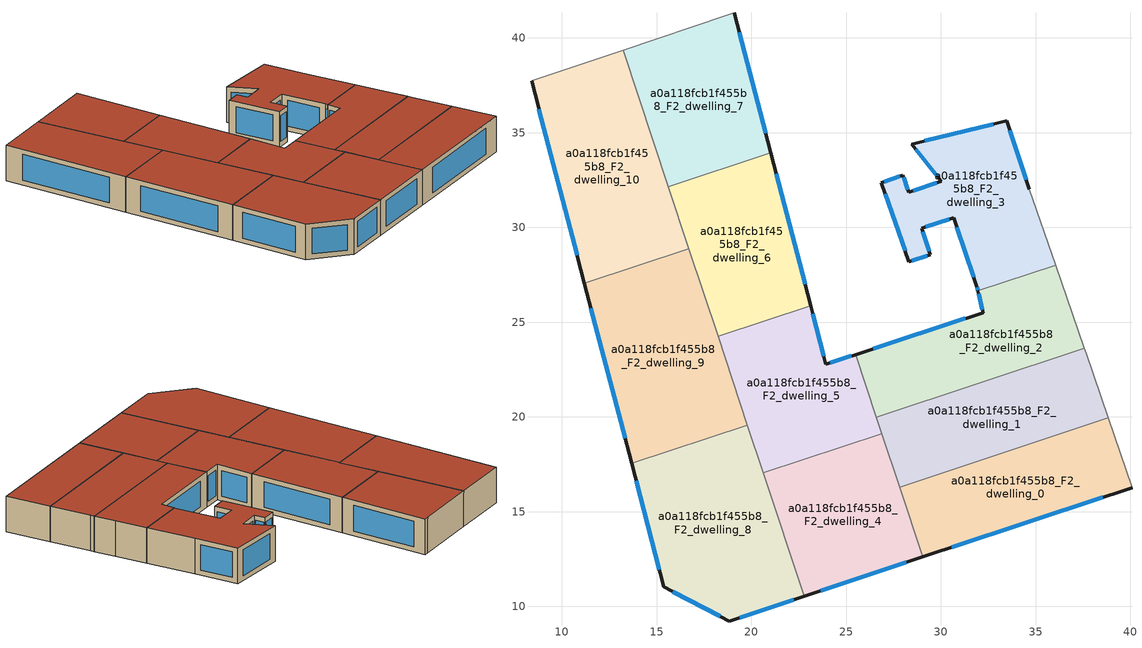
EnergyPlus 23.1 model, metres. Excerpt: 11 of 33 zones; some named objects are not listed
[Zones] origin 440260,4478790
a0a118fcb1f455b8_F2_dwelling_0
 floor to a0a118fcb1f455b8_F1_dwelling_0 (EU_floor_Construction): 38.83,19.95 40.09,16.27 29.04,12.61 27.82,16.3 z6
 wall outside (EU_wall_Construction): 29.04,12.61 40.09,16.27 z6:9
 wall to a0a118fcb1f455b8_F2_dwelling_1 (EU_wall_Construction): 38.83,19.95 27.82,16.3 z6:9
 wall adiabatic (EU_wall_Construction): 40.09,16.27 38.83,19.95 z6:9
 wall to a0a118fcb1f455b8_F2_dwelling_4 (EU_wall_Construction): 27.82,16.3 29.04,12.61 z6:9
 window (EU_Window_Construction): 30.57,13.12 38.55,15.76 z6.42:8.58
 roof outside (EU_roof_Construction): 40.09,16.27 38.83,19.95 27.82,16.3 29.04,12.61 z9
a0a118fcb1f455b8_F2_dwelling_1
 floor to a0a118fcb1f455b8_F1_dwelling_1 (EU_floor_Construction): 37.67,23.36 38.83,19.95 27.82,16.3 26.59,19.99 37.57,23.63 z6
 wall to a0a118fcb1f455b8_F2_dwelling_2 (EU_wall_Construction): 37.57,23.63 26.59,19.99 z6:9
 wall adiabatic (EU_wall_Construction): 38.83,19.95 37.67,23.36 37.57,23.63 z6:9
 wall to a0a118fcb1f455b8_F2_dwelling_5 (EU_wall_Construction): 26.59,19.99 26.88,19.11 z6:9
 wall to a0a118fcb1f455b8_F2_dwelling_4 (EU_wall_Construction): 26.88,19.11 27.82,16.3 z6:9
 roof outside (EU_roof_Construction): 38.83,19.95 37.67,23.36 37.57,23.63 26.59,19.99 27.82,16.3 z9
a0a118fcb1f455b8_F2_dwelling_10
 floor to a0a118fcb1f455b8_F1_dwelling_10 (EU_floor_Construction): 13.23,39.36 16.7,28.89 11.18,27.06 8.39,37.73 z6
 wall outside (EU_wall_Construction): 8.39,37.73 11.18,27.06 z6:9
 wall to a0a118fcb1f455b8_F2_dwelling_9 (EU_wall_Construction): 11.18,27.06 16.7,28.89 z6:9
 wall adiabatic (EU_wall_Construction): 13.23,39.36 8.39,37.73 z6:9
 wall to a0a118fcb1f455b8_F2_dwelling_7 (EU_wall_Construction): 15.62,32.15 13.23,39.36 z6:9
 wall to a0a118fcb1f455b8_F2_dwelling_6 (EU_wall_Construction): 16.7,28.89 15.62,32.15 z6:9
 window (EU_Window_Construction): 8.78,36.25 10.8,28.54 z6.42:8.58
 roof outside (EU_roof_Construction): 16.7,28.89 13.23,39.36 8.39,37.73 11.18,27.06 z9
a0a118fcb1f455b8_F2_dwelling_2
 floor to a0a118fcb1f455b8_F1_dwelling_2 (EU_floor_Construction): 36.06,28 36.96,25.38 37.57,23.63 26.59,19.99 25.5,23.29 32.22,25.5 31.95,26.64 z6
 wall outside (EU_wall_Construction): 31.95,26.64 32.22,25.5 25.5,23.29 z6:9
 wall adiabatic (EU_wall_Construction): 37.57,23.63 36.96,25.38 36.06,28 z6:9
 wall to a0a118fcb1f455b8_F2_dwelling_3 (EU_wall_Construction): 36.06,28 31.95,26.64 z6:9
 wall to a0a118fcb1f455b8_F2_dwelling_5 (EU_wall_Construction): 25.5,23.29 26.59,19.99 z6:9
 window (EU_Window_Construction): 31.29,25.2 26.43,23.6 / 31.99,26.49 32.19,25.66 z6.42:8.58
 roof outside (EU_roof_Construction): 37.57,23.63 36.96,25.38 36.06,28 31.95,26.64 32.22,25.5 25.5,23.29 26.59,19.99 z9
a0a118fcb1f455b8_F2_dwelling_3
 floor to a0a118fcb1f455b8_F1_dwelling_3 (EU_floor_Construction): 33.47,35.62 34.67,32.01 36.06,28 31.95,26.64 31.9,26.86 30.68,30.51 28.98,29.96 29.44,28.55 28.31,28.18 26.86,32.36 28,32.76 28.3,31.85 30.02,32.44 28.46,34.39 z6
 wall outside (EU_wall_Construction): 34.67,32.01 33.47,35.62 28.46,34.39 30.02,32.44 28.3,31.85 28,32.76 26.86,32.36 28.31,28.18 29.44,28.55 28.98,29.96 30.68,30.51 31.9,26.86 31.95,26.64 z6:9
 wall adiabatic (EU_wall_Construction): 36.06,28 34.67,32.01 z6:9
 window (EU_Window_Construction): 29.38,28.74 29.04,29.76 / 28.47,28.23 29.28,28.5 / 27.06,31.78 28.11,28.76 / 27.84,32.71 27.02,32.42 / 28.26,31.98 28.04,32.64 / 29.78,32.36 28.54,31.93 / 28.68,34.12 29.81,32.71 / 32.77,35.45 29.16,34.56 / 34.51,32.51 33.63,35.12 / 31.91,26.83 31.95,26.68 / 30.85,30.01 31.73,27.37 / 29.21,30.04 30.44,30.44 z6.42:8.58
 roof outside (EU_roof_Construction): 36.06,28 34.67,32.01 33.47,35.62 28.46,34.39 30.02,32.44 28.3,31.85 28,32.76 26.86,32.36 28.31,28.18 29.44,28.55 28.98,29.96 30.68,30.51 31.9,26.86 31.95,26.64 z9
a0a118fcb1f455b8_F2_dwelling_4
 floor to a0a118fcb1f455b8_F1_dwelling_4 (EU_floor_Construction): 26.88,19.11 29.04,12.61 22.78,10.54 20.63,17.04 z6
 wall outside (EU_wall_Construction): 22.78,10.54 29.04,12.61 z6:9
 wall to a0a118fcb1f455b8_F2_dwelling_5 (EU_wall_Construction): 26.88,19.11 20.63,17.04 z6:9
 wall to a0a118fcb1f455b8_F2_dwelling_8 (EU_wall_Construction): 20.63,17.04 22.78,10.54 z6:9
 window (EU_Window_Construction): 23.65,10.83 28.17,12.32 z6.42:8.58
 roof outside (EU_roof_Construction): 29.04,12.61 26.88,19.11 20.63,17.04 22.78,10.54 z9
a0a118fcb1f455b8_F2_dwelling_5
 floor to a0a118fcb1f455b8_F1_dwelling_5 (EU_floor_Construction): 25.5,23.29 26.88,19.11 20.63,17.04 18.24,24.25 23.13,25.87 23.93,22.77 z6
 wall outside (EU_wall_Construction): 25.5,23.29 23.93,22.77 23.13,25.87 z6:9
 wall to a0a118fcb1f455b8_F2_dwelling_6 (EU_wall_Construction): 23.13,25.87 18.24,24.25 z6:9
 wall to a0a118fcb1f455b8_F2_dwelling_9 (EU_wall_Construction): 18.24,24.25 19.79,19.57 z6:9
 wall to a0a118fcb1f455b8_F2_dwelling_8 (EU_wall_Construction): 19.79,19.57 20.63,17.04 z6:9
 window (EU_Window_Construction): 23.82,23.2 23.24,25.44 / 25.28,23.22 24.15,22.85 z6.42:8.58
 roof outside (EU_roof_Construction): 26.88,19.11 25.5,23.29 23.93,22.77 23.13,25.87 18.24,24.25 20.63,17.04 z9
a0a118fcb1f455b8_F2_dwelling_6
 floor to a0a118fcb1f455b8_F1_dwelling_6 (EU_floor_Construction): 21.02,33.94 23.13,25.87 18.24,24.25 15.62,32.15 z6
 wall outside (EU_wall_Construction): 23.13,25.87 21.02,33.94 z6:9
 wall to a0a118fcb1f455b8_F2_dwelling_7 (EU_wall_Construction): 21.02,33.94 15.62,32.15 z6:9
 wall to a0a118fcb1f455b8_F2_dwelling_9 (EU_wall_Construction): 16.7,28.89 18.24,24.25 z6:9
 window (EU_Window_Construction): 22.83,26.99 21.31,32.82 z6.42:8.58
 roof outside (EU_roof_Construction): 23.13,25.87 21.02,33.94 15.62,32.15 18.24,24.25 z9
a0a118fcb1f455b8_F2_dwelling_7
 floor to a0a118fcb1f455b8_F1_dwelling_7 (EU_floor_Construction): 19.1,41.32 21.02,33.94 15.62,32.15 13.23,39.36 18.69,41.19 z6
 wall outside (EU_wall_Construction): 21.02,33.94 19.1,41.32 z6:9
 wall adiabatic (EU_wall_Construction): 19.1,41.32 18.69,41.19 13.23,39.36 z6:9
 window (EU_Window_Construction): 20.75,34.96 19.36,40.29 z6.42:8.58
 roof outside (EU_roof_Construction): 21.02,33.94 19.1,41.32 18.69,41.19 13.23,39.36 15.62,32.15 z9
a0a118fcb1f455b8_F2_dwelling_8
 floor to a0a118fcb1f455b8_F1_dwelling_8 (EU_floor_Construction): 19.79,19.57 22.78,10.54 18.82,9.23 15.38,11.03 13.67,17.54 z6
 wall outside (EU_wall_Construction): 13.67,17.54 15.38,11.03 18.82,9.23 22.78,10.54 z6:9
 wall to a0a118fcb1f455b8_F2_dwelling_9 (EU_wall_Construction): 19.79,19.57 13.67,17.54 z6:9
 window (EU_Window_Construction): 19.37,9.41 22.23,10.36 / 15.86,10.78 18.34,9.48 / 13.91,16.64 15.14,11.93 z6.42:8.58
 roof outside (EU_roof_Construction): 22.78,10.54 19.79,19.57 13.67,17.54 15.38,11.03 18.82,9.23 z9
a0a118fcb1f455b8_F2_dwelling_9
 floor to a0a118fcb1f455b8_F1_dwelling_9 (EU_floor_Construction): 16.7,28.89 19.79,19.57 13.67,17.54 11.18,27.06 z6
 wall outside (EU_wall_Construction): 11.18,27.06 13.67,17.54 z6:9
 window (EU_Window_Construction): 11.53,25.74 13.33,18.86 z6.42:8.58
 roof outside (EU_roof_Construction): 19.79,19.57 16.7,28.89 11.18,27.06 13.67,17.54 z9
[Building]
EU S2 Campaign: North Axis=0; Terrain=City; Solar Distribution=FullExterior
[Site:Location]
Madrid: Latitude=40.5; Longitude=-3.5; Time Zone=1; Elevation=609
[SizingPeriod:WeatherFileDays]
AnnualSizingPeriod: Begin Month=1; Begin Day of Month=1; End Month=12; End Day of Month=31; Day of Week for Start Day=Monday; Use Weather File Daylight Saving Period=No; Use Weather File Rain and Snow Indicators=No
[MATERIAL]
EU_InternalMass_Material: Roughness=MediumRough; Thickness=0.1; Conductivity=1; Density=1800; Specific Heat=900; Thermal Absorptance=0.9; Solar Absorptance=0.7; Visible Absorptance=0.7
[MATERIAL:NOMASS] Roughness=MediumRough; Thermal Absorptance=0.9; Solar Absorptance=0.7; Visible Absorptance=0.7
Name | Thermal Resistance
EU_wall_NoMass | 1.60022
EU_roof_NoMass | 1.57597
EU_floor_NoMass | 0.470652
[WINDOWMATERIAL:SIMPLEGLAZINGSYSTEM]
EU_Window_SimpleGlazing: UFactor=3.28802; Solar Heat Gain Coefficient=0.85; Visible Transmittance=0.85
[CONSTRUCTION]
EU_wall_Construction: EU_wall_NoMass
EU_roof_Construction: EU_roof_NoMass
EU_floor_Construction: EU_floor_NoMass
EU_Window_Construction: EU_Window_SimpleGlazing
EU_InternalMass_Construction: EU_InternalMass_Material
[ZONE] Type=1; Multiplier=1; Ceiling Height=autocalculate; Floor Area=autocalculate; Part of Total Floor Area=Yes
Name | Volume
a0a118fcb1f455b8_F2_dwelling_0 | 135.339
a0a118fcb1f455b8_F2_dwelling_1 | 135.35
a0a118fcb1f455b8_F2_dwelling_10 | 180.489
a0a118fcb1f455b8_F2_dwelling_2 | 135.334
a0a118fcb1f455b8_F2_dwelling_3 | 135.348
a0a118fcb1f455b8_F2_dwelling_4 | 135.356
a0a118fcb1f455b8_F2_dwelling_5 | 135.352
a0a118fcb1f455b8_F2_dwelling_6 | 135.367
a0a118fcb1f455b8_F2_dwelling_7 | 135.364
a0a118fcb1f455b8_F2_dwelling_8 | 180.465
a0a118fcb1f455b8_F2_dwelling_9 | 180.479
[INTERNALMASS] Construction=EU_InternalMass_Construction
Name | Zone or ZoneList | Surface Area
a0a118fcb1f455b8_F2_dwelling_0_EU_InternalMass | a0a118fcb1f455b8_F2_dwelling_0 | 45.1129
a0a118fcb1f455b8_F2_dwelling_1_EU_InternalMass | a0a118fcb1f455b8_F2_dwelling_1 | 45.1166
a0a118fcb1f455b8_F2_dwelling_2_EU_InternalMass | a0a118fcb1f455b8_F2_dwelling_2 | 45.1113
a0a118fcb1f455b8_F2_dwelling_3_EU_InternalMass | a0a118fcb1f455b8_F2_dwelling_3 | 45.1158
a0a118fcb1f455b8_F2_dwelling_4_EU_InternalMass | a0a118fcb1f455b8_F2_dwelling_4 | 45.1185
a0a118fcb1f455b8_F2_dwelling_5_EU_InternalMass | a0a118fcb1f455b8_F2_dwelling_5 | 45.1174
a0a118fcb1f455b8_F2_dwelling_6_EU_InternalMass | a0a118fcb1f455b8_F2_dwelling_6 | 45.1223
a0a118fcb1f455b8_F2_dwelling_7_EU_InternalMass | a0a118fcb1f455b8_F2_dwelling_7 | 45.1211
a0a118fcb1f455b8_F2_dwelling_8_EU_InternalMass | a0a118fcb1f455b8_F2_dwelling_8 | 60.1548
a0a118fcb1f455b8_F2_dwelling_9_EU_InternalMass | a0a118fcb1f455b8_F2_dwelling_9 | 60.1596
a0a118fcb1f455b8_F2_dwelling_10_EU_InternalMass | a0a118fcb1f455b8_F2_dwelling_10 | 60.163
[OTHEREQUIPMENT] Fuel Type=Electricity; Design Level Calculation Method=Watts/Area; Power per Zone Floor Area=1; Fraction Latent=0; Fraction Radiant=0; Fraction Lost=0; Carbon Dioxide Generation Rate=0; EndUse Subcategory=EU_Step8_InternalGains
Name | Zone or ZoneList or Space or SpaceList | Schedule
EU_Step8_InternalGain_a0a118fcb1f455b8_F2_dwelling_0_f000 | a0a118fcb1f455b8_F2_dwelling_0 | EU_Step8_GainSchedule_a0a118fcb1f455b8_F2_dwelling_0_f000
EU_Step8_InternalGain_a0a118fcb1f455b8_F2_dwelling_1_f000 | a0a118fcb1f455b8_F2_dwelling_1 | EU_Step8_GainSchedule_a0a118fcb1f455b8_F2_dwelling_1_f000
EU_Step8_InternalGain_a0a118fcb1f455b8_F2_dwelling_2_f000 | a0a118fcb1f455b8_F2_dwelling_2 | EU_Step8_GainSchedule_a0a118fcb1f455b8_F2_dwelling_2_f000
EU_Step8_InternalGain_a0a118fcb1f455b8_F2_dwelling_3_f000 | a0a118fcb1f455b8_F2_dwelling_3 | EU_Step8_GainSchedule_a0a118fcb1f455b8_F2_dwelling_3_f000
EU_Step8_InternalGain_a0a118fcb1f455b8_F2_dwelling_4_f000 | a0a118fcb1f455b8_F2_dwelling_4 | EU_Step8_GainSchedule_a0a118fcb1f455b8_F2_dwelling_4_f000
EU_Step8_InternalGain_a0a118fcb1f455b8_F2_dwelling_5_f000 | a0a118fcb1f455b8_F2_dwelling_5 | EU_Step8_GainSchedule_a0a118fcb1f455b8_F2_dwelling_5_f000
EU_Step8_InternalGain_a0a118fcb1f455b8_F2_dwelling_6_f000 | a0a118fcb1f455b8_F2_dwelling_6 | EU_Step8_GainSchedule_a0a118fcb1f455b8_F2_dwelling_6_f000
EU_Step8_InternalGain_a0a118fcb1f455b8_F2_dwelling_7_f000 | a0a118fcb1f455b8_F2_dwelling_7 | EU_Step8_GainSchedule_a0a118fcb1f455b8_F2_dwelling_7_f000
EU_Step8_InternalGain_a0a118fcb1f455b8_F2_dwelling_8_f000 | a0a118fcb1f455b8_F2_dwelling_8 | EU_Step8_GainSchedule_a0a118fcb1f455b8_F2_dwelling_8_f000
EU_Step8_InternalGain_a0a118fcb1f455b8_F2_dwelling_9_f000 | a0a118fcb1f455b8_F2_dwelling_9 | EU_Step8_GainSchedule_a0a118fcb1f455b8_F2_dwelling_9_f000
EU_Step8_InternalGain_a0a118fcb1f455b8_F2_dwelling_10_f000 | a0a118fcb1f455b8_F2_dwelling_10 | EU_Step8_GainSchedule_a0a118fcb1f455b8_F2_dwelling_10_f000
[ZONEVENTILATION:DESIGNFLOWRATE] Schedule=EU_AlwaysOn; Design Flow Rate Calculation Method=AirChanges/Hour; Air Changes per Hour=0.480704; Ventilation Type=Natural; Fan Pressure Rise=0; Fan Total Efficiency=1; Constant Term Coefficient=1; Temperature Term Coefficient=0; Velocity Term Coefficient=0; Velocity Squared Term Coefficient=0; Minimum Indoor Temperature=-100; Maximum Indoor Temperature=100; Delta Temperature=-100; Minimum Outdoor Temperature=-100; Maximum Outdoor Temperature=100; Maximum Wind Speed=40
Name | Zone or ZoneList or Space or SpaceList
EU_ConstantAir_a0a118fcb1f455b8_F2_dwelling_0 | a0a118fcb1f455b8_F2_dwelling_0
EU_ConstantAir_a0a118fcb1f455b8_F2_dwelling_1 | a0a118fcb1f455b8_F2_dwelling_1
EU_ConstantAir_a0a118fcb1f455b8_F2_dwelling_2 | a0a118fcb1f455b8_F2_dwelling_2
EU_ConstantAir_a0a118fcb1f455b8_F2_dwelling_3 | a0a118fcb1f455b8_F2_dwelling_3
EU_ConstantAir_a0a118fcb1f455b8_F2_dwelling_4 | a0a118fcb1f455b8_F2_dwelling_4
EU_ConstantAir_a0a118fcb1f455b8_F2_dwelling_5 | a0a118fcb1f455b8_F2_dwelling_5
EU_ConstantAir_a0a118fcb1f455b8_F2_dwelling_6 | a0a118fcb1f455b8_F2_dwelling_6
EU_ConstantAir_a0a118fcb1f455b8_F2_dwelling_7 | a0a118fcb1f455b8_F2_dwelling_7
EU_ConstantAir_a0a118fcb1f455b8_F2_dwelling_8 | a0a118fcb1f455b8_F2_dwelling_8
EU_ConstantAir_a0a118fcb1f455b8_F2_dwelling_9 | a0a118fcb1f455b8_F2_dwelling_9
EU_ConstantAir_a0a118fcb1f455b8_F2_dwelling_10 | a0a118fcb1f455b8_F2_dwelling_10
[HVACTEMPLATE:ZONE:IDEALLOADSAIRSYSTEM] System Availability Schedule=EU_AlwaysOn; Maximum Heating Supply Air Temperature=50; Minimum Cooling Supply Air Temperature=13; Maximum Heating Supply Air Humidity Ratio=0.0156; Minimum Cooling Supply Air Humidity Ratio=0.0077; Heating Limit=NoLimit; Cooling Limit=NoLimit; Heating Availability Schedule=EU_AlwaysOn; Cooling Availability Schedule=EU_CoolingOff; Dehumidification Control Type=ConstantSensibleHeatRatio; Cooling Sensible Heat Ratio=0.7; Dehumidification Setpoint=60; Humidification Control Type=None; Humidification Setpoint=30; Outdoor Air Method=None; Outdoor Air Flow Rate per Person=0.00944; Outdoor Air Flow Rate per Zone Floor Area=0; Outdoor Air Flow Rate per Zone=0; Demand Controlled Ventilation Type=None; Outdoor Air Economizer Type=NoEconomizer; Heat Recovery Type=None; Sensible Heat Recovery Effectiveness=0.7; Latent Heat Recovery Effectiveness=0.65
Name | Template Thermostat
a0a118fcb1f455b8_F2_dwelling_0 | EU_HeatOnly_a0a118fcb1f455b8_F2_dwelling_0
a0a118fcb1f455b8_F2_dwelling_1 | EU_HeatOnly_a0a118fcb1f455b8_F2_dwelling_1
a0a118fcb1f455b8_F2_dwelling_2 | EU_HeatOnly_a0a118fcb1f455b8_F2_dwelling_2
a0a118fcb1f455b8_F2_dwelling_3 | EU_HeatOnly_a0a118fcb1f455b8_F2_dwelling_3
a0a118fcb1f455b8_F2_dwelling_4 | EU_HeatOnly_a0a118fcb1f455b8_F2_dwelling_4
a0a118fcb1f455b8_F2_dwelling_5 | EU_HeatOnly_a0a118fcb1f455b8_F2_dwelling_5
a0a118fcb1f455b8_F2_dwelling_6 | EU_HeatOnly_a0a118fcb1f455b8_F2_dwelling_6
a0a118fcb1f455b8_F2_dwelling_7 | EU_HeatOnly_a0a118fcb1f455b8_F2_dwelling_7
a0a118fcb1f455b8_F2_dwelling_8 | EU_HeatOnly_a0a118fcb1f455b8_F2_dwelling_8
a0a118fcb1f455b8_F2_dwelling_9 | EU_HeatOnly_a0a118fcb1f455b8_F2_dwelling_9
a0a118fcb1f455b8_F2_dwelling_10 | EU_HeatOnly_a0a118fcb1f455b8_F2_dwelling_10
[SIZING:ZONE] Zone Cooling Design Supply Air Temperature Input Method=SupplyAirTemperature; Zone Cooling Design Supply Air Temperature=13; Zone Heating Design Supply Air Temperature Input Method=SupplyAirTemperature; Zone Heating Design Supply Air Temperature=50; Zone Cooling Design Supply Air Humidity Ratio=0.008; Zone Heating Design Supply Air Humidity Ratio=0.008; Cooling Design Air Flow Method=DesignDay; Cooling Design Air Flow Rate=0; Cooling Minimum Air Flow per Zone Floor Area=0.000762; Cooling Minimum Air Flow=0; Cooling Minimum Air Flow Fraction=0.2; Heating Design Air Flow Method=DesignDay; Heating Design Air Flow Rate=0; Heating Maximum Air Flow per Zone Floor Area=0.002032; Heating Maximum Air Flow=0.141576; Heating Maximum Air Flow Fraction=0.3; Account for Dedicated Outdoor Air System=No; Dedicated Outdoor Air System Control Strategy=NeutralSupplyAir; Dedicated Outdoor Air Low Setpoint Temperature for Design=autosize; Dedicated Outdoor Air High Setpoint Temperature for Design=autosize; Zone Load Sizing Method=Sensible Load Only No Latent Load; Zone Latent Cooling Design Supply Air Humidity Ratio Input Method=HumidityRatioDifference; Zone Cooling Design Supply Air Humidity Ratio Difference=0.005; Zone Latent Heating Design Supply Air Humidity Ratio Input Method=HumidityRatioDifference; Zone Humidification Design Supply Air Humidity Ratio Difference=0.005
a0a118fcb1f455b8_F2_dwelling_0; a0a118fcb1f455b8_F2_dwelling_1; a0a118fcb1f455b8_F2_dwelling_2; a0a118fcb1f455b8_F2_dwelling_3; a0a118fcb1f455b8_F2_dwelling_4; a0a118fcb1f455b8_F2_dwelling_5; a0a118fcb1f455b8_F2_dwelling_6; a0a118fcb1f455b8_F2_dwelling_7; a0a118fcb1f455b8_F2_dwelling_8; a0a118fcb1f455b8_F2_dwelling_9; a0a118fcb1f455b8_F2_dwelling_10
[SCHEDULE:CONSTANT]
Name | Hourly Value
EU_AlwaysOn | 1
EU_CoolingOff | 0
[SCHEDULE:FILE] Column Number=1; Rows to Skip at Top=0; Number of Hours of Data=8760; Column Separator=Comma; Interpolate to Timestep=No; Minutes per Item=60; Adjust Schedule for Daylight Savings=Yes
Name | File
EU_Step8_GainSchedule_a0a118fcb1f455b8_F2_dwelling_0_f000 | ../../schedules/a0a118fcb1f455b8/a0a118fcb1f455b8_F2_dwelling_0_f000_gain.csv
EU_Step8_GainSchedule_a0a118fcb1f455b8_F2_dwelling_1_f000 | ../../schedules/a0a118fcb1f455b8/a0a118fcb1f455b8_F2_dwelling_1_f000_gain.csv
EU_Step8_GainSchedule_a0a118fcb1f455b8_F2_dwelling_2_f000 | ../../schedules/a0a118fcb1f455b8/a0a118fcb1f455b8_F2_dwelling_2_f000_gain.csv
EU_Step8_GainSchedule_a0a118fcb1f455b8_F2_dwelling_3_f000 | ../../schedules/a0a118fcb1f455b8/a0a118fcb1f455b8_F2_dwelling_3_f000_gain.csv
EU_Step8_GainSchedule_a0a118fcb1f455b8_F2_dwelling_4_f000 | ../../schedules/a0a118fcb1f455b8/a0a118fcb1f455b8_F2_dwelling_4_f000_gain.csv
EU_Step8_GainSchedule_a0a118fcb1f455b8_F2_dwelling_5_f000 | ../../schedules/a0a118fcb1f455b8/a0a118fcb1f455b8_F2_dwelling_5_f000_gain.csv
EU_Step8_GainSchedule_a0a118fcb1f455b8_F2_dwelling_6_f000 | ../../schedules/a0a118fcb1f455b8/a0a118fcb1f455b8_F2_dwelling_6_f000_gain.csv
EU_Step8_GainSchedule_a0a118fcb1f455b8_F2_dwelling_7_f000 | ../../schedules/a0a118fcb1f455b8/a0a118fcb1f455b8_F2_dwelling_7_f000_gain.csv
EU_Step8_GainSchedule_a0a118fcb1f455b8_F2_dwelling_8_f000 | ../../schedules/a0a118fcb1f455b8/a0a118fcb1f455b8_F2_dwelling_8_f000_gain.csv
EU_Step8_GainSchedule_a0a118fcb1f455b8_F2_dwelling_9_f000 | ../../schedules/a0a118fcb1f455b8/a0a118fcb1f455b8_F2_dwelling_9_f000_gain.csv
EU_Step8_GainSchedule_a0a118fcb1f455b8_F2_dwelling_10_f000 | ../../schedules/a0a118fcb1f455b8/a0a118fcb1f455b8_F2_dwelling_10_f000_gain.csv
